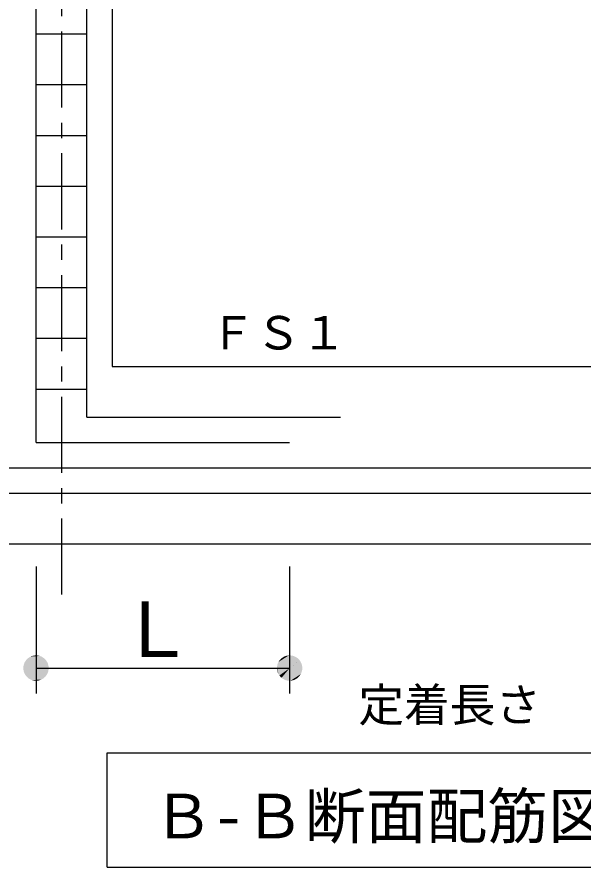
# Model space of a CAD drawing. Units: millimetres, scale not verified. Extents: x -24131 to 8910, y -6308 to 6308.
# Drawn here: x -5 to 1111, y -1269 to 406 of the extents above; entities that cross this region are included whole.
import ezdxf
from ezdxf.enums import TextEntityAlignment as Align

# ---------------------------------------------------------------- set-up
doc = ezdxf.new("R2010")
doc.units = ezdxf.units.MM
doc.header["$LTSCALE"] = 30
doc.linetypes.add('CHAIN1', pattern=[8, 5, -1, 1, -1])
for name, color, linetype, lineweight in [('0-8_製作', 3, 'Continuous', 25), ('0-D_08', 2, 'Continuous', 25), ('1-8_SUNPO', 52, 'Continuous', 25)]:
    doc.layers.add(name, color=color, linetype=linetype, lineweight=lineweight)
doc.styles.add('ＭＳ ゴシック', font='')
doc.styles.get('ＭＳ ゴシック').set_extended_font_data('MS Gothic')

msp = doc.modelspace()

# ---------------------------------------------------------------- linework, layer by layer
at = {"layer": '0-8_製作', "color": 2, "linetype": 'CHAIN1'}
msp.add_line((82.25, 2057.5), (82.25, -748.49), dxfattribs=at)
at = {"layer": '0-8_製作'}
for p, q in [((32.25, -432.48), (32.25, 1857.5)), ((132.25, -382.47), (132.25, 1807.5)), ((32.25, 372.77), (132.25, 372.77)), ((32.25, 272.77), (132.25, 272.77)), ((32.25, 172.77), (132.25, 172.77)), ((32.25, 72.77), (132.25, 72.77)), ((32.25, -27.23), (132.25, -27.23)), ((32.25, -127.23), (132.25, -127.23)), ((32.25, -227.23), (132.25, -227.23)), ((32.25, -327.23), (132.25, -327.23)), ((132.25, -382.47), (632.25, -382.47)), ((32.25, -432.48), (532.25, -432.48)), ((172.25, -1044.25), (2092.25, -1044.25)), ((172.25, -1269.25), (172.25, -1044.25)), ((172.25, -1269.25), (2092.25, -1269.25))]:
    msp.add_line(p, q, dxfattribs=at)
at = {"layer": '0-8_製作', "color": 2}
for p, q in [((182.24, 1707.5), (182.24, -282.48)), ((182.24, -282.48), (2332.25, -282.48)), ((-117.75, -482.48), (2382.25, -482.48)), ((-117.75, -632.48), (2382.25, -632.48))]:
    msp.add_line(p, q, dxfattribs=at)
at = {"layer": '0-D_08'}
msp.add_line((-117.75, -532.48), (2382.25, -532.48), dxfattribs=at)
at = {"layer": '1-8_SUNPO', "color": 2}
for p, q in [((32.25, -677.18), (32.25, -927.18)), ((532.25, -677.18), (532.25, -927.18)), ((32.25, -877.18), (532.25, -877.18))]:
    msp.add_line(p, q, dxfattribs=at)
at = {"layer": '1-8_SUNPO'}
for points in [[(21.6, -854.56), (39.97, -853.4), (42.89, -854.56)], [(24.52, -853.4), (39.97, -853.4), (21.6, -854.56)], [(24.52, -853.4), (36.93, -852.62), (39.97, -853.4)], [(27.56, -852.62), (36.93, -852.62), (24.52, -853.4)], [(27.56, -852.62), (33.82, -852.23), (36.93, -852.62)], [(30.68, -852.23), (33.82, -852.23), (27.56, -852.62)], [(507.44, -874.05), (539.97, -853.4), (542.89, -854.56)], [(508.03, -870.96), (539.97, -853.4), (507.44, -874.05)], [(508.03, -870.96), (536.93, -852.62), (539.97, -853.4)], [(509, -867.98), (536.93, -852.62), (508.03, -870.96)], [(509, -867.98), (533.82, -852.23), (536.93, -852.62)], [(510.34, -865.14), (533.82, -852.23), (509, -867.98)], [(510.34, -865.14), (530.68, -852.23), (533.82, -852.23)], [(512.02, -862.48), (530.68, -852.23), (510.34, -865.14)], [(512.02, -862.48), (527.56, -852.62), (530.68, -852.23)], [(514.02, -860.07), (527.56, -852.62), (512.02, -862.48)], [(514.02, -860.07), (524.52, -853.4), (527.56, -852.62)], [(516.31, -857.92), (524.52, -853.4), (514.02, -860.07)], [(516.31, -857.92), (521.6, -854.56), (524.52, -853.4)], [(7.44, -874.05), (56.46, -870.96), (57.05, -874.05)], [(8.03, -870.96), (56.46, -870.96), (7.44, -874.05)], [(8.03, -870.96), (55.49, -867.98), (56.46, -870.96)], [(9, -867.98), (55.49, -867.98), (8.03, -870.96)], [(9, -867.98), (54.15, -865.14), (55.49, -867.98)], [(10.34, -865.14), (54.15, -865.14), (9, -867.98)], [(10.34, -865.14), (52.47, -862.48), (54.15, -865.14)], [(12.02, -862.48), (52.47, -862.48), (10.34, -865.14)], [(12.02, -862.48), (50.47, -860.07), (52.47, -862.48)], [(14.02, -860.07), (50.47, -860.07), (12.02, -862.48)], [(14.02, -860.07), (48.18, -857.92), (50.47, -860.07)], [(16.31, -857.92), (48.18, -857.92), (14.02, -860.07)], [(16.31, -857.92), (45.64, -856.07), (48.18, -857.92)], [(18.85, -856.07), (45.64, -856.07), (16.31, -857.92)], [(18.85, -856.07), (42.89, -854.56), (45.64, -856.07)], [(21.6, -854.56), (42.89, -854.56), (18.85, -856.07)], [(507.25, -877.18), (542.89, -854.56), (545.64, -856.07)], [(507.44, -874.05), (542.89, -854.56), (507.25, -877.18)], [(507.25, -877.18), (545.64, -856.07), (548.18, -857.92)], [(507.25, -877.18), (548.18, -857.92), (550.47, -860.07)], [(507.25, -877.18), (550.47, -860.07), (552.47, -862.48)], [(507.25, -877.18), (552.47, -862.48), (532.22, -877.14)], [(518.85, -856.07), (521.6, -854.56), (516.31, -857.92)], [(532.22, -877.14), (552.47, -862.48), (532.23, -877.13)], [(532.23, -877.13), (552.47, -862.48), (532.24, -877.13)], [(532.23, -877.13), (552.47, -862.48), (532.23, -877.13)], [(532.24, -877.13), (552.47, -862.48), (532.25, -877.13)], [(532.24, -877.13), (552.47, -862.48), (532.24, -877.13)], [(532.25, -877.13), (552.47, -862.48), (532.26, -877.13)], [(532.26, -877.13), (552.47, -862.48), (532.27, -877.13)], [(532.26, -877.13), (552.47, -862.48), (532.26, -877.13)], [(532.27, -877.14), (552.47, -862.48), (532.28, -877.14)], [(532.27, -877.13), (552.47, -862.48), (532.27, -877.14)], [(532.28, -877.15), (552.47, -862.48), (532.29, -877.15)], [(532.28, -877.14), (552.47, -862.48), (532.28, -877.15)], [(532.29, -877.17), (552.47, -862.48), (532.3, -877.17)], [(532.29, -877.16), (552.47, -862.48), (532.29, -877.17)], [(532.29, -877.16), (552.47, -862.48), (532.29, -877.16)], [(532.29, -877.15), (552.47, -862.48), (532.29, -877.16)], [(532.3, -877.18), (552.47, -862.48), (554.15, -865.14)], [(532.3, -877.17), (552.47, -862.48), (532.3, -877.18)], [(532.3, -877.18), (554.15, -865.14), (555.49, -867.98)], [(532.3, -877.18), (555.49, -867.98), (556.46, -870.96)], [(532.3, -877.18), (556.46, -870.96), (557.05, -874.05)], [(7.25, -877.18), (57.05, -874.05), (32.24, -877.13)], [(7.44, -874.05), (57.05, -874.05), (7.25, -877.18)], [(7.25, -877.18), (32.23, -877.13), (32.22, -877.14)], [(7.25, -877.18), (32.23, -877.13), (32.23, -877.13)], [(7.25, -877.18), (32.24, -877.13), (32.23, -877.13)], [(7.25, -877.18), (32.24, -877.13), (32.24, -877.13)], [(7.25, -877.18), (32.21, -877.14), (32.21, -877.15)], [(7.25, -877.18), (32.22, -877.14), (32.21, -877.14)], [(7.25, -877.18), (32.21, -877.15), (32.2, -877.16)], [(7.25, -877.18), (32.21, -877.15), (32.21, -877.15)], [(7.25, -877.18), (32.2, -877.16), (32.2, -877.17)], [(7.25, -877.18), (32.2, -877.16), (32.2, -877.16)], [(7.25, -877.18), (32.2, -877.17), (32.2, -877.18)], [(7.25, -877.18), (32.2, -877.17), (32.2, -877.17)], [(7.25, -877.18), (32.24, -877.23), (7.44, -880.31)], [(7.25, -877.18), (32.24, -877.23), (32.24, -877.23)], [(7.25, -877.18), (32.23, -877.23), (32.24, -877.23)], [(7.25, -877.18), (32.23, -877.22), (32.23, -877.23)], [(7.25, -877.18), (32.22, -877.22), (32.23, -877.22)], [(7.25, -877.18), (32.21, -877.22), (32.22, -877.22)], [(7.25, -877.18), (32.21, -877.21), (32.21, -877.22)], [(7.25, -877.18), (32.21, -877.21), (32.21, -877.21)], [(7.25, -877.18), (32.2, -877.2), (32.21, -877.21)], [(7.25, -877.18), (32.2, -877.2), (32.2, -877.2)], [(7.25, -877.18), (32.2, -877.19), (32.2, -877.2)], [(7.25, -877.18), (32.2, -877.19), (32.2, -877.19)], [(7.25, -877.18), (32.2, -877.18), (32.2, -877.19)], [(7.44, -880.31), (57.25, -877.18), (57.05, -880.31)], [(7.44, -880.31), (32.25, -877.23), (57.25, -877.18)], [(7.44, -880.31), (32.24, -877.23), (32.25, -877.23)], [(7.44, -880.31), (57.05, -880.31), (8.03, -883.4)], [(8.03, -883.4), (57.05, -880.31), (56.46, -883.4)], [(8.03, -883.4), (56.46, -883.4), (9, -886.38)], [(9, -886.38), (56.46, -883.4), (55.49, -886.38)], [(9, -886.38), (55.49, -886.38), (10.34, -889.22)], [(10.34, -889.22), (55.49, -886.38), (54.15, -889.22)], [(32.24, -877.13), (57.05, -874.05), (32.25, -877.13)], [(32.25, -877.13), (57.05, -874.05), (32.26, -877.13)], [(57.25, -877.18), (32.25, -877.23), (32.26, -877.23)], [(32.26, -877.13), (57.05, -874.05), (32.27, -877.13)], [(32.26, -877.13), (57.05, -874.05), (32.26, -877.13)], [(57.25, -877.18), (32.26, -877.23), (32.27, -877.22)], [(57.25, -877.18), (32.26, -877.23), (32.26, -877.23)], [(32.27, -877.14), (57.05, -874.05), (32.28, -877.14)], [(32.27, -877.13), (57.05, -874.05), (32.27, -877.14)], [(57.25, -877.18), (32.27, -877.22), (32.28, -877.22)], [(57.25, -877.18), (32.27, -877.22), (32.27, -877.22)], [(32.28, -877.15), (57.05, -874.05), (32.29, -877.15)], [(32.28, -877.14), (57.05, -874.05), (32.28, -877.15)], [(57.25, -877.18), (32.28, -877.21), (32.29, -877.21)], [(57.25, -877.18), (32.28, -877.22), (32.28, -877.21)], [(32.29, -877.17), (57.05, -874.05), (32.3, -877.17)], [(32.29, -877.16), (57.05, -874.05), (32.29, -877.17)], [(32.29, -877.16), (57.05, -874.05), (32.29, -877.16)], [(32.29, -877.15), (57.05, -874.05), (32.29, -877.16)], [(57.25, -877.18), (32.29, -877.19), (32.3, -877.19)], [(57.25, -877.18), (32.29, -877.2), (32.29, -877.19)], [(57.25, -877.18), (32.29, -877.2), (32.29, -877.2)], [(57.25, -877.18), (32.29, -877.21), (32.29, -877.2)], [(32.3, -877.18), (57.05, -874.05), (57.25, -877.18)], [(32.3, -877.17), (57.05, -874.05), (32.3, -877.18)], [(57.25, -877.18), (32.3, -877.19), (32.3, -877.18)], [(507.25, -877.18), (532.21, -877.14), (532.21, -877.15)], [(507.25, -877.18), (532.22, -877.14), (532.21, -877.14)], [(507.25, -877.18), (532.21, -877.15), (532.2, -877.16)], [(507.25, -877.18), (532.21, -877.15), (532.21, -877.15)], [(507.25, -877.18), (532.2, -877.16), (532.2, -877.17)], [(507.25, -877.18), (532.2, -877.16), (532.2, -877.16)], [(507.25, -877.18), (532.2, -877.17), (532.2, -877.18)], [(507.25, -877.18), (532.2, -877.17), (532.2, -877.17)], [(510.34, -889.22), (507.25, -877.18), (532.2, -877.18)], [(509, -886.38), (507.25, -877.18), (510.34, -889.22)], [(508.03, -883.4), (507.25, -877.18), (509, -886.38)], [(507.44, -880.31), (507.25, -877.18), (508.03, -883.4)], [(510.34, -889.22), (532.2, -877.18), (532.2, -877.19)], [(510.34, -889.22), (532.2, -877.19), (532.2, -877.2)], [(510.34, -889.22), (532.2, -877.19), (532.2, -877.19)], [(510.34, -889.22), (532.2, -877.2), (532.21, -877.21)], [(510.34, -889.22), (532.2, -877.2), (532.2, -877.2)], [(510.34, -889.22), (532.21, -877.21), (532.21, -877.22)], [(510.34, -889.22), (532.21, -877.21), (532.21, -877.21)], [(510.34, -889.22), (532.27, -877.22), (512.02, -891.87)], [(510.34, -889.22), (532.26, -877.23), (532.27, -877.22)], [(510.34, -889.22), (532.23, -877.22), (532.23, -877.23)], [(510.34, -889.22), (532.22, -877.22), (532.23, -877.22)], [(510.34, -889.22), (532.21, -877.22), (532.22, -877.22)], [(510.34, -889.22), (532.26, -877.23), (532.26, -877.23)], [(510.34, -889.22), (532.25, -877.23), (532.26, -877.23)], [(510.34, -889.22), (532.24, -877.23), (532.25, -877.23)], [(510.34, -889.22), (532.24, -877.23), (532.24, -877.23)], [(510.34, -889.22), (532.23, -877.23), (532.24, -877.23)], [(512.02, -891.87), (532.27, -877.22), (514.02, -894.29)], [(512.02, -891.87), (532.27, -877.22), (532.27, -877.22)], [(514.02, -894.29), (532.28, -877.22), (516.31, -896.44)], [(514.02, -894.29), (532.27, -877.22), (532.28, -877.22)], [(516.31, -896.44), (532.28, -877.21), (518.85, -898.29)], [(516.31, -896.44), (532.28, -877.22), (532.28, -877.21)], [(518.85, -898.29), (557.25, -877.18), (521.6, -899.8)], [(518.85, -898.29), (532.29, -877.21), (557.25, -877.18)], [(518.85, -898.29), (532.28, -877.21), (532.29, -877.21)], [(521.6, -899.8), (557.25, -877.18), (557.05, -880.31)], [(521.6, -899.8), (557.05, -880.31), (524.52, -900.96)], [(524.52, -900.96), (557.05, -880.31), (556.46, -883.4)], [(524.52, -900.96), (556.46, -883.4), (527.56, -901.74)], [(527.56, -901.74), (556.46, -883.4), (555.49, -886.38)], [(527.56, -901.74), (555.49, -886.38), (530.68, -902.13)], [(530.68, -902.13), (555.49, -886.38), (554.15, -889.22)], [(557.25, -877.18), (532.29, -877.19), (532.3, -877.19)], [(557.25, -877.18), (532.29, -877.2), (532.29, -877.19)], [(557.25, -877.18), (532.29, -877.2), (532.29, -877.2)], [(557.25, -877.18), (532.29, -877.21), (532.29, -877.2)], [(532.3, -877.18), (557.05, -874.05), (557.25, -877.18)], [(557.25, -877.18), (532.3, -877.19), (532.3, -877.18)], [(10.34, -889.22), (54.15, -889.22), (12.02, -891.87)], [(12.02, -891.87), (54.15, -889.22), (52.47, -891.87)], [(12.02, -891.87), (52.47, -891.87), (14.02, -894.29)], [(14.02, -894.29), (52.47, -891.87), (50.47, -894.29)], [(14.02, -894.29), (50.47, -894.29), (16.31, -896.44)], [(16.31, -896.44), (50.47, -894.29), (48.18, -896.44)], [(16.31, -896.44), (48.18, -896.44), (18.85, -898.29)], [(18.85, -898.29), (48.18, -896.44), (45.64, -898.29)], [(18.85, -898.29), (45.64, -898.29), (21.6, -899.8)], [(21.6, -899.8), (45.64, -898.29), (42.89, -899.8)], [(21.6, -899.8), (42.89, -899.8), (24.52, -900.96)], [(24.52, -900.96), (42.89, -899.8), (39.97, -900.96)], [(24.52, -900.96), (39.97, -900.96), (27.56, -901.74)], [(27.56, -901.74), (39.97, -900.96), (36.93, -901.74)], [(27.56, -901.74), (36.93, -901.74), (30.68, -902.13)], [(30.68, -902.13), (36.93, -901.74), (33.82, -902.13)], [(530.68, -902.13), (554.15, -889.22), (533.82, -902.13)], [(533.82, -902.13), (554.15, -889.22), (552.47, -891.87)], [(533.82, -902.13), (552.47, -891.87), (536.93, -901.74)], [(536.93, -901.74), (552.47, -891.87), (550.47, -894.29)], [(536.93, -901.74), (550.47, -894.29), (539.97, -900.96)], [(539.97, -900.96), (550.47, -894.29), (548.18, -896.44)], [(539.97, -900.96), (548.18, -896.44), (542.89, -899.8)], [(542.89, -899.8), (548.18, -896.44), (545.64, -898.29)]]:
    msp.add_solid(points, dxfattribs=at)

# ---------------------------------------------------------------- texts
at = {"layer": '0-8_製作', "color": 4, "style": 'ＭＳ ゴシック'}
for s, height, p in [('ＦＳ１', 65.98, (374.6, -269.03)), ('定着長さ', 65.98, (667.83, -1002.45)), ('Ｂ-Ｂ断面配筋図', 87.98, (262.25, -1239.25))]:
    msp.add_text(s, height=height, dxfattribs=at).set_placement(p, align=Align.BOTTOM_LEFT)
at = {"layer": '1-8_SUNPO', "color": 4, "style": 'ＭＳ ゴシック'}
msp.add_text('Ｌ', height=110, dxfattribs=at).set_placement((194.75, -888.68), align=Align.BOTTOM_LEFT)

doc.saveas('drawing.dxf')
